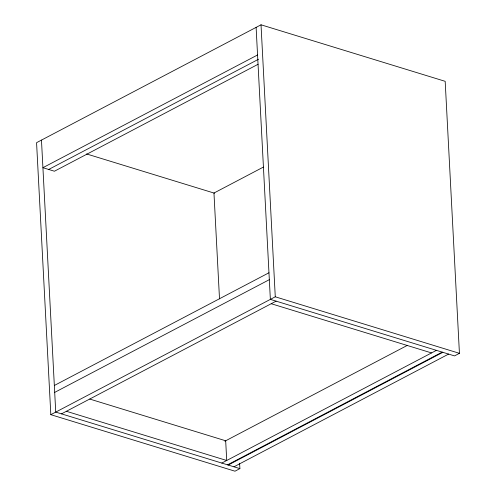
<?xml version="1.0" encoding="UTF-8"?>
<svg xmlns="http://www.w3.org/2000/svg" width="496" height="496" viewBox="0 0 496 496"><rect width="100%" height="100%" fill="white"/><g stroke="black" fill="none" stroke-linecap="round" stroke-linejoin="round"><path stroke-width="0.74" d="M256.11 27.379L270.363 299.379L454.528 355.905L459.432 353.326L445.179 81.325L261.02 24.8L36.568 142.674L50.821 414.675L234.98 471.2L239.89 468.621L239.605 463.214M257.554 54.975L42.923 167.691L54.43 171.225L258.094 64.269M48.676 169.458L258.509 59.26M263.333 167.109L213.962 193.037L219.511 298.902M54.337 385.485L268.968 272.769M54.696 392.386L269.328 279.67M50.821 414.675L275.274 296.8L459.432 353.326M61.485 413.862L276.117 301.146M224.886 441.198L407.29 345.408M221.805 463.072L436.437 350.356M227.559 464.839L442.19 352.117M228.216 465.037L442.854 352.321M233.969 466.804L448.607 354.088M86.589 153.946L214.545 193.217M271.207 303.719L431.526 352.929M89.745 399.057L225.68 440.783L226.715 460.493L66.396 411.283M239.89 468.621L55.732 412.095L41.472 140.095M261.02 24.8L275.274 296.8"/></g></svg>
